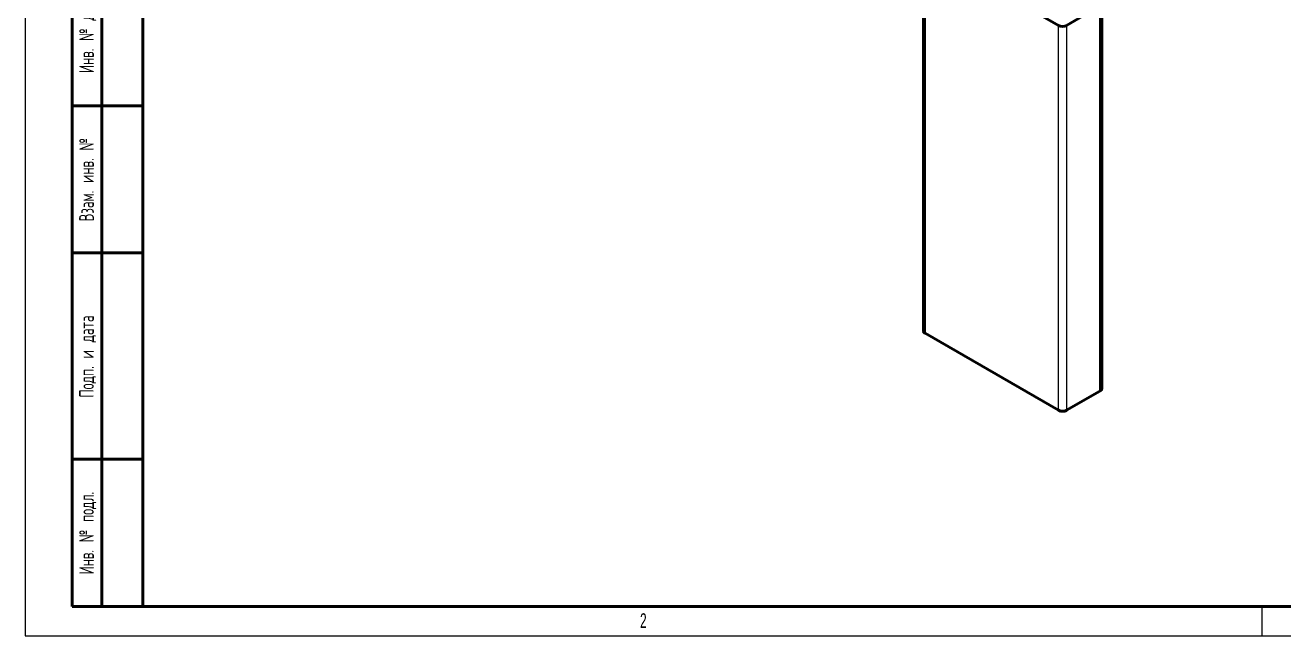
# Paper-space layout 'Лист2' of a CAD drawing. Header units: millimetres. Extents: x 0 to 420, y 0 to 297.
# Drawn here: x 0 to 213.8, y 0 to 103.7 of the extents above; entities that cross this region are included whole.
import ezdxf

# ---------------------------------------------------------------- set-up
doc = ezdxf.new("R2010")
doc.units = ezdxf.units.MM
doc.layers.add('ОСНОВНОЙ', color=7, linetype='Continuous', lineweight=25)
doc.styles.add('SLDTEXTSTYLE0', font='TXT', dxfattribs={"width": 0.605, "bigfont": 'bigfont'})
doc.styles.add('SLDTEXTSTYLE1', font='TXT', dxfattribs={"width": 0.605})

psp = doc.layouts.new('Лист2')

# ---------------------------------------------------------------- linework, layer by layer
at = {"color": 7, "linetype": 'Continuous', "lineweight": 18}
for p, q in [((0, 297), (0, 0)), ((0, 0), (420, 0))]:
    psp.add_line(p, q, dxfattribs=at)
at = {"color": 7, "linetype": 'Continuous', "lineweight": 50}
for p, q in [((20, 5), (20, 292)), ((8, 5), (8, 150)), ((13, 5), (13, 150)), ((20, 5), (20, 150)), ((152.54, 117.09), (152.54, 51.77)), ((175.46, 103.62), (152.83, 116.68)), ((182.82, 41.97), (182.82, 107.3)), ((181.33, 106.19), (176.87, 103.62)), ((20, 90), (8, 90)), ((20, 65), (8, 65)), ((175.46, 38.3), (152.83, 51.36)), ((182.53, 41.56), (176.87, 38.3)), ((20, 30), (8, 30)), ((8, 5), (20, 5)), ((20, 5), (415, 5))]:
    psp.add_line(p, q, dxfattribs=at)
at = {"color": 8, "linetype": 'Continuous', "lineweight": 18}
for p, q in [((152.83, 116.68), (152.83, 51.36)), ((182.53, 41.56), (182.53, 105.55)), ((175.46, 38.3), (175.46, 103.62)), ((176.87, 103.62), (176.87, 38.3))]:
    psp.add_line(p, q, dxfattribs=at)
at = {"color": 7, "linetype": 'Continuous', "lineweight": 50}
for centre, radius, start, end in [((176.17, 104.99), 1.54, 242.6097, 297.3903), ((153.04, 51.82), 0.503, 185.6948, 245.6253), ((182.32, 42.02), 0.503, 294.3747, 354.3052), ((176.17, 39.66), 1.54, 242.6097, 297.3903)]:
    psp.add_arc(centre, radius, start, end, dxfattribs=at)
at = {"layer": 'ОСНОВНОЙ', "linetype": 'Continuous', "lineweight": 18}
for p, q in [((20, 5), (20, 292)), ((415, 5), (20, 5)), ((210, 5), (210, 0))]:
    psp.add_line(p, q, dxfattribs=at)

# ---------------------------------------------------------------- texts
at = {"color": 7, "linetype": 'Continuous', "lineweight": 0, "char_height": 2.5, "attachment_point": 2, "rotation": 90, "style": 'SLDTEXTSTYLE0'}
for s, insert in [('Инв. № дубл.', (9.17, 102.41)), ('Взам. инв. №', (9.17, 77.43)), ('Подп. и дата', (9.17, 47.41)), ('Инв. № подл.', (9.17, 17.44))]:
    psp.add_mtext(s, dxfattribs=dict(at, insert=insert))
at = {"layer": 'ОСНОВНОЙ', "insert": (104.98, 3.82), "char_height": 2.5, "attachment_point": 2, "style": 'SLDTEXTSTYLE1'}
psp.add_mtext('2', dxfattribs=at)

doc.saveas('drawing.dxf')
